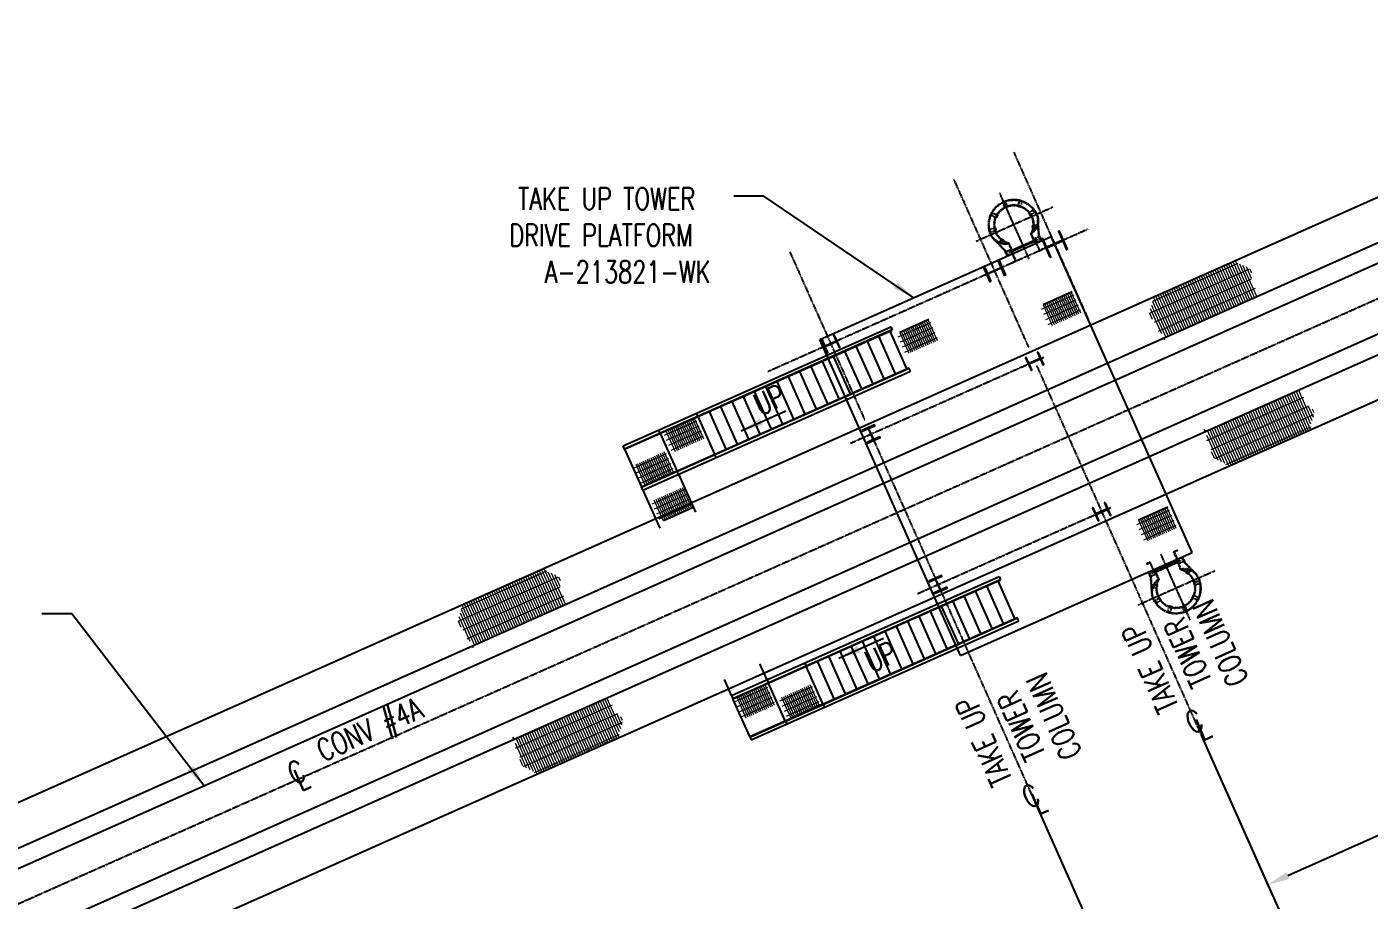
# Model space of a CAD drawing. Header units: inches. Extents: x -24529 to 23375, y -3182 to 1720.
# Drawn here: x -11678 to -10701, y 196 to 833 of the extents above; entities that cross this region are included whole.
import ezdxf

# ---------------------------------------------------------------- set-up
doc = ezdxf.new("R2010")
doc.units = ezdxf.units.IN
doc.header["$LTSCALE"] = 0.375
doc.header["$MEASUREMENT"] = 0
for name, pattern in [('XREF-GA CONVEYOR 4A$0$CENTER', [2, 1.25, -0.25, 0.25, -0.25]), ('XREF-GA CONVEYOR 4A$0$HIDDEN', [0.375, 0.25, -0.125]), ('XREF-GA CONVEYOR 4A$0$PHANTOM', [2.5, 1.25, -0.25, 0.25, -0.25, 0.25, -0.25])]:
    doc.linetypes.add(name, pattern=pattern)
for name, color, linetype in [('XREF-GA CONVEYOR 4A$0$CENTER', 3, 'XREF-GA CONVEYOR 4A$0$CENTER'), ('XREF-GA CONVEYOR 4A$0$CONV4A', 1, 'Continuous'), ('XREF-GA CONVEYOR 4A$0$DIM', 7, 'Continuous'), ('XREF-GA CONVEYOR 4A$0$existstl', 3, 'Continuous'), ('XREF-GA CONVEYOR 4A$0$NSTL', 1, 'Continuous'), ('XREF-GA CONVEYOR 4A$0$Platf outline', 4, 'Continuous'), ('XREF-GA CONVEYOR 4A$0$TXT', 3, 'Continuous')]:
    doc.layers.add(name, color=color, linetype=linetype)
doc.layers.add('XREF-GA CONVEYOR 4A$0$grating', color=3, linetype='Continuous', lineweight=13)
doc.styles.add('Romans Narrow', font='ROMANS.SHX', dxfattribs={"width": 0.8, "height": 12})
doc.styles.add('SIMPLEX', font='SIMPLEX.shx', dxfattribs={"width": 0.75})
doc.styles.add('XREF-GA CONVEYOR 4A$0$Romans Narrow', font='ROMANS.SHX', dxfattribs={"width": 0.8, "height": 12})
doc.styles.add('XREF-GA CONVEYOR 4A$0$SIMPLEX', font='simplex.shx', dxfattribs={"width": 0.75})
doc.dimstyles.new('Linear Arch', dxfattribs={"dimscale": 0, "dimtxt": 12, "dimasz": 0.125, "dimexe": 0.0625, "dimexo": 0.03125, "dimgap": 0.0625, "dimtad": 1, "dimdec": 4, "dimzin": 7, "dimdsep": 46, "dimlunit": 4, "dimtxsty": 'Romans Narrow', "dimcen": 0, "dimclrd": 256, "dimclre": 256, "dimadec": 0, "dimazin": 0, "dimtfac": 1, "dimtdec": 4, "dimtmove": 0, "dimatfit": 3, "dimfxl": 0.03125, "dimfrac": 2, "dimtolj": 1, "dimtzin": 4, "dimlwd": -1, "dimlwe": -1, "dimarcsym": 0})
doc.dimstyles.new('XREF-GA CONVEYOR 4A$0$Linear Arch', dxfattribs={"dimscale": 0, "dimtxt": 12, "dimasz": 0.125, "dimexe": 0.0625, "dimexo": 0.03125, "dimgap": 0.0625, "dimtad": 1, "dimdec": 4, "dimzin": 7, "dimdsep": 46, "dimlunit": 4, "dimtxsty": 'XREF-GA CONVEYOR 4A$0$Romans Narrow', "dimcen": 0, "dimclrd": 256, "dimclre": 256, "dimadec": 0, "dimazin": 0, "dimtfac": 1, "dimtdec": 4, "dimtmove": 0, "dimatfit": 3, "dimfxl": 0.03125, "dimfrac": 2, "dimtolj": 1, "dimtzin": 4, "dimlwd": -1, "dimlwe": -1, "dimarcsym": 0})
pattern_1 = [(114, (-390.3177, -166.4652), (-1.6558011, -0.7372102), []), (204, (-390.318, -166.465), (2.94884, -6.623205), [])]
pattern_2 = [(114, (113.2366, 57.7316), (-1.6558011, -0.7372102), []), (204, (113.2366, 57.7316), (2.94884, -6.623205), [])]

# ---------------------------------------------------------------- blocks, each defined once
blk = doc.blocks.new('XREF-GA CONVEYOR 4A$0$Grating Plan')
at = {"layer": 'XREF-GA CONVEYOR 4A$0$existstl'}
blk.add_line((0, 0), (23.27, 0), dxfattribs=at)
at = {"layer": 'XREF-GA CONVEYOR 4A$0$grating', "linetype": 'Continuous'}
for p, q in [((0.77, 0), (0.77, -16.4)), ((2.27, 0), (2.27, -16.4)), ((3.77, 0), (3.77, -16.4)), ((5.27, 0), (5.27, -13.81)), ((5.27, 0), (5.27, -16.4)), ((6.77, 0), (6.77, -16.4)), ((6.77, 0), (6.77, -16.4)), ((8.27, 0), (8.27, -16.4)), ((9.77, 0), (9.77, -16.4)), ((11.27, 0), (11.27, -16.4)), ((12.77, 0), (12.77, -16.4)), ((14.27, 0), (14.27, -16.4)), ((14.27, 0), (14.27, -16.4)), ((15.77, 0), (15.77, -16.4)), ((17.27, 0), (17.27, -16.4)), ((18.77, 0), (18.77, -16.4)), ((20.27, 0), (20.27, -16.4)), ((21.77, 0), (21.77, -16.4)), ((23.27, 0), (23.27, -16.4)), ((0, -2.59), (25.94, -2.59)), ((0, -6.59), (16.94, -6.59)), ((12.86, -6.59), (25.94, -6.59)), ((0, -10.59), (16.94, -10.59)), ((0, -14.59), (16.94, -14.59)), ((12.86, -10.59), (25.94, -10.59)), ((12.86, -14.59), (25.94, -14.59))]:
    blk.add_line(p, q, dxfattribs=at)
blk = doc.blocks.new('XREF-GA CONVEYOR 4A$0$LADDERPLAN')
at = {"layer": 'XREF-GA CONVEYOR 4A$0$CENTER'}
for p, q in [((0, 31.1), (0, -30.09)), ((-17, 11.66), (-17, -11.66)), ((-27.38, 0), (20.97, 0))]:
    blk.add_line(p, q, dxfattribs=at)
at = {"layer": 'XREF-GA CONVEYOR 4A$0$existstl', "linetype": 'XREF-GA CONVEYOR 4A$0$PHANTOM'}
for p, q in [((-18.5, 13.75), (-18.5, 13.37)), ((-18.5, 13), (-18.5, 13.37)), ((-18.5, 13.37), (-15.5, 13.37)), ((-18.5, 13), (-15.5, 13)), ((-18.5, 13), (-18.5, 9.37)), ((-15.5, 13), (-15.5, 9.37)), ((-8.92, 13.44), (-7.61, 14.95)), ((-8.63, 13.2), (-8.92, 13.44)), ((-8.91, 13.45), (-8.04, 11.93)), ((-7.87, 11.62), (-6.13, 12.62)), ((-7.68, 11.3), (-7.87, 11.62)), ((-7.68, 11.3), (-5.95, 12.3)), ((-7.32, 14.71), (-7.61, 14.95)), ((-7.32, 14.71), (-6.3, 12.92)), ((-5.95, 12.3), (-6.13, 12.62)), ((1.38, 13.59), (1.45, 13.96)), ((1.38, 13.59), (3.35, 13.24)), ((1.45, 13.96), (3.42, 13.61)), ((2.08, 17.53), (1.51, 14.3)), ((2.08, 17.53), (2.14, 17.9)), ((2.08, 17.53), (4.05, 17.18)), ((2.14, 17.9), (4.11, 17.55)), ((3.35, 13.24), (3.42, 13.61)), ((4.05, 17.18), (3.47, 13.95)), ((4.05, 17.18), (4.11, 17.55)), ((12.86, 12.1), (10.34, 9.98)), ((14.14, 10.56), (11.63, 8.45)), ((12.86, 12.1), (13.15, 12.34)), ((12.86, 12.1), (14.14, 10.56)), ((13.15, 12.34), (14.43, 10.8)), ((14.14, 10.56), (14.43, 10.8)), ((-18.67, 0), (25.47, 0)), ((-18.5, 9.37), (-18.5, 9)), ((-18.5, 9.37), (-15.5, 9.37)), ((-18.5, 9), (-15.5, 9)), ((-18, 9), (-11.21, 9)), ((-18, 8.62), (-18, 9)), ((-18, 8.62), (-10.88, 8.62)), ((9.79, 9.52), (10.08, 9.77)), ((9.79, 9.52), (11.08, 7.99)), ((10.08, 9.77), (11.37, 8.23)), ((11.08, 7.99), (11.37, 8.23)), ((13.62, 1), (14, 1)), ((13.62, 1), (13.62, -1)), ((14, 1), (14, -1)), ((17.62, 1), (14.34, 1)), ((17.62, 1), (18, 1)), ((18, 1), (18, -1)), ((-18.5, -9), (-18.5, -9.38)), ((-18.5, -9), (-15.5, -9)), ((-18.5, -9.38), (-15.5, -9.38)), ((-18.5, -13), (-18.5, -9.38)), ((-18, -8.62), (-10.88, -8.62)), ((-18, -9), (-18, -8.62)), ((-18, -9), (-11.21, -9)), ((-15.5, -13), (-15.5, -9.38)), ((11.08, -7.99), (9.79, -9.52)), ((9.79, -9.52), (10.08, -9.77)), ((9.79, -9.52), (10.08, -9.77)), ((11.37, -8.23), (10.08, -9.77)), ((11.08, -7.99), (11.37, -8.23)), ((14.14, -10.56), (11.63, -8.45)), ((13.62, -1), (14, -1)), ((17.62, -1), (14.34, -1)), ((17.62, -1), (18, -1)), ((-18.5, -13), (-18.5, -13.38)), ((-18.5, -13), (-15.5, -13)), ((-18.5, -13.38), (-15.5, -13.38)), ((-18.5, -13.75), (-18.5, -13.38)), ((-8.63, -13.2), (-8.92, -13.44)), ((-8.92, -13.44), (-7.61, -14.95)), ((-8.91, -13.45), (-8.04, -11.93)), ((-8.63, -13.2), (-7.32, -14.71)), ((-7.68, -11.3), (-7.87, -11.62)), ((-7.87, -11.62), (-6.13, -12.62)), ((-7.68, -11.3), (-5.95, -12.3)), ((-7.32, -14.71), (-6.3, -12.92)), ((-5.95, -12.3), (-6.13, -12.62)), ((3.35, -13.24), (1.38, -13.59)), ((1.38, -13.59), (1.45, -13.96)), ((3.42, -13.61), (1.45, -13.96)), ((2.08, -17.53), (1.51, -14.3)), ((2.08, -17.53), (4.05, -17.18)), ((2.08, -17.53), (2.14, -17.9)), ((2.14, -17.9), (4.11, -17.55)), ((3.35, -13.24), (3.42, -13.61)), ((4.05, -17.18), (3.47, -13.95)), ((4.05, -17.18), (4.11, -17.55)), ((12.86, -12.1), (10.34, -9.98)), ((12.86, -12.1), (14.14, -10.56)), ((12.86, -12.1), (13.15, -12.34)), ((13.15, -12.34), (14.43, -10.8)), ((14.14, -10.56), (14.43, -10.8))]:
    blk.add_line(p, q, dxfattribs=at)
at = {"layer": 'XREF-GA CONVEYOR 4A$0$existstl'}
for p, q in [((-15.5, 13), (-15.5, 13.37)), ((-17.38, 9), (-17.38, -9)), ((-16.63, 9), (-16.63, -9)), ((-15.5, 9.37), (-15.5, 9)), ((-15.5, -9), (-15.5, -9.38)), ((-15.5, -13), (-15.5, -13.38))]:
    blk.add_line(p, q, dxfattribs=at)
at = {"layer": 'XREF-GA CONVEYOR 4A$0$existstl', "linetype": 'XREF-GA CONVEYOR 4A$0$HIDDEN'}
for p, q in [((-8.63, 13.2), (-7.32, 14.71)), ((17.62, 1), (17.62, -1))]:
    blk.add_line(p, q, dxfattribs=at)
at = {"layer": 'XREF-GA CONVEYOR 4A$0$existstl', "linetype": 'XREF-GA CONVEYOR 4A$0$PHANTOM'}
for points in [[(-25, 9.37), (-25, 12.38), (-24.88, 12.38, -0.414214), (-24.75, 12.25), (-24.75, 10.13, 0.303402), (-24.44, 9.66, 0.098335), (-24.25, 9.63), (-16.12, 9.63, -0.414214), (-16, 9.5), (-16, 9.37)], [(-25, -9.38), (-25, -12.37), (-24.88, -12.37, 0.414214), (-24.75, -12.25), (-24.75, -10.12, -0.303402), (-24.44, -9.66, -0.098335), (-24.25, -9.63), (-16.12, -9.63, 0.414214), (-16, -9.5), (-16, -9.38)]]:
    blk.add_lwpolyline(points, format="xyb", close=True, dxfattribs=at)
for points in [[(-18.5, 13.75), (-14.56, 13.75), (-3.94, 17.67)], [(-18.5, 13.37), (-14.49, 13.37), (-3.81, 17.32)], [(-18.5, -13.38), (-14.49, -13.38), (-3.81, -17.32)], [(-18.5, -13.75), (-14.56, -13.75), (-3.94, -17.67)]]:
    blk.add_lwpolyline(points, dxfattribs=at)
for centre, radius, start, end in [((0, 0), 14.38, 218.76184, 141.23816), ((0, 7), 11.38, 90, 169.78199), ((0, 0), 14, 218.02964, 141.97036), ((0, 7), 11, 90, 166.23583), ((0, 0), 18.38, 270, 90), ((0, 0), 18, 270, 90), ((0, 7), 11, 170.28013, 171.50494), ((0, -7), 11.38, 190.21801, 270), ((0, -7), 11, 188.49506, 189.71987), ((0, -7), 11, 193.76417, 270)]:
    blk.add_arc(centre, radius, start, end, dxfattribs=at)
blk = doc.blocks.new('*U94')
at = {"color": 0, "linetype": 'ByBlock'}
blk.add_lwpolyline([(5, -4.99), (5, -4.43), (0.67, -4.43, -0.414214), (0.17, -3.93), (0.17, 3.93, -0.414214), (0.67, 4.43), (5, 4.43), (5, 4.99), (-5, 4.99), (-5, 4.43), (-0.67, 4.43, -0.414214), (-0.17, 3.93), (-0.17, -3.93, -0.414214), (-0.67, -4.43), (-5, -4.43), (-5, -4.99)], format="xyb", close=True, dxfattribs=at)
blk = doc.blocks.new('*U95')
at = {"color": 0, "linetype": 'ByBlock'}
blk.add_lwpolyline([(7.26, -7.01), (7.26, -6.3), (0.82, -6.3, -0.414214), (0.22, -5.7), (0.22, 5.7, -0.414214), (0.82, 6.3), (7.26, 6.3), (7.26, 7.01), (-7.26, 7.01), (-7.26, 6.3), (-0.82, 6.3, -0.414214), (-0.22, 5.7), (-0.22, -5.7, -0.414214), (-0.82, -6.3), (-7.26, -6.3), (-7.26, -7.01)], format="xyb", close=True, dxfattribs=at)
blk = doc.blocks.new('*D29')
at = {"transparency": 16777216}
for p, q in [((-10070.89, 651.7), (-10019.12, 535.41)), ((-10036.99, 536.21), (-10760.06, 214.28)), ((-10823.2, 316.76), (-10771.42, 200.47))]:
    blk.add_line(p, q, dxfattribs=at)
for points in [[(-10038.07, 538.65), (-10035.9, 533.78), (-10022.37, 542.72)], [(-10761.14, 216.72), (-10758.97, 211.85), (-10774.68, 207.77)]]:
    blk.add_solid(points, dxfattribs=at)
at = {"layer": 'DEFPOINTS', "color": 0, "transparency": 16777216}
for p in [(-10072.52, 655.36), (-10824.82, 320.41), (-10774.68, 207.77)]:
    blk.add_point(p, dxfattribs=at)
at = {"color": 0, "transparency": 16777216, "insert": (-10406.74, 393.69), "char_height": 16, "attachment_point": 5, "rotation": 24, "style": 'SIMPLEX'}
blk.add_mtext('\\A1;68\'-7 1/2"', dxfattribs=at)
blk = doc.blocks.new('*D30')
at = {"transparency": 16777216}
for p, q in [((-10823.2, 316.76), (-10735.88, 120.65)), ((-10942.41, 263.68), (-10855.1, 67.57)), ((-10753.75, 121.45), (-10843.74, 81.38))]:
    blk.add_line(p, q, dxfattribs=at)
for points in [[(-10754.84, 123.88), (-10752.67, 119.01), (-10739.14, 127.96)], [(-10844.82, 83.82), (-10842.65, 78.95), (-10858.36, 74.88)]]:
    blk.add_solid(points, dxfattribs=at)
at = {"layer": 'DEFPOINTS', "color": 0, "transparency": 16777216}
for p in [(-10824.82, 320.41), (-10944.04, 267.33), (-10858.36, 74.88)]:
    blk.add_point(p, dxfattribs=at)
at = {"color": 0, "transparency": 16777216, "insert": (-10806.96, 119.86), "char_height": 16, "attachment_point": 5, "rotation": 24, "style": 'SIMPLEX'}
blk.add_mtext('\\A1;10\'-10 1/2"', dxfattribs=at)
blk = doc.blocks.new('*D31')
at = {"transparency": 16777216}
for p, q in [((-10942.41, 263.68), (-10890.64, 147.39)), ((-10908.51, 148.19), (-11747.94, -225.55)), ((-11811.08, -123.08), (-11759.31, -239.37))]:
    blk.add_line(p, q, dxfattribs=at)
for points in [[(-10909.59, 150.62), (-10907.43, 145.75), (-10893.89, 154.7)], [(-11749.03, -223.12), (-11746.86, -227.99), (-11762.56, -232.06)]]:
    blk.add_solid(points, dxfattribs=at)
at = {"layer": 'DEFPOINTS', "color": 0, "transparency": 16777216}
for p in [(-10944.04, 267.33), (-11812.71, -119.42), (-11762.56, -232.06)]:
    blk.add_point(p, dxfattribs=at)
at = {"color": 0, "transparency": 16777216, "insert": (-11336.44, -20.24), "char_height": 16, "attachment_point": 5, "rotation": 24, "style": 'SIMPLEX'}
blk.add_mtext('\\A1;79\'-2 7/8"', dxfattribs=at)
blk = doc.blocks.new('*D37')
at = {"transparency": 16777216}
blk.add_arc((-9577.43, 1132.06), 734.48, 181.24816, 202.75184, dxfattribs=at)
for points in [[(-10314.4, 1116.03), (-10309.07, 1116.09), (-10311.91, 1132.06)], [(-10252.31, 849.07), (-10257.21, 846.95), (-10248.41, 833.32)]]:
    blk.add_solid(points, dxfattribs=at)
at = {"layer": 'DEFPOINTS', "color": 0, "transparency": 16777216}
for p in [(-13249.05, 1132.06), (-9710.67, 1132.06), (-9693.27, 1080.49), (-10304.76, 1029.84), (-12895.14, -345.08)]:
    blk.add_point(p, dxfattribs=at)
at = {"color": 0, "transparency": 16777216, "insert": (-10280.21, 982.68), "char_height": 16, "attachment_point": 5, "rotation": 282, "style": 'SIMPLEX'}
blk.add_mtext('\\A1;24°', dxfattribs=at)
blk = doc.blocks.new('XREF-GA CONVEYOR 4A', base_point=(3020.5, 1779.61))
at = {"layer": 'XREF-GA CONVEYOR 4A$0$grating', "linetype": 'Continuous'}
h = blk.add_hatch(dxfattribs=at)
h.set_pattern_fill('GRATE', color=256, scale=58, angle=114)
h.set_pattern_definition(pattern_2)
h.paths.add_polyline_path([(2076.72, 1309.81), (2079.26, 1307.38), (2080.91, 1306.79), (2082.46, 1306.19), (2083.89, 1305.57), (2085.17, 1304.92), (2086.26, 1304.24), (2087.15, 1303.5), (2087.81, 1302.71), (2088.22, 1301.85), (2088.42, 1300.93), (2088.46, 1299.98), (2088.41, 1299), (2088.31, 1298.03), (2088.21, 1297.06), (2088.17, 1296.12), (2088.24, 1295.23), (2088.45, 1294.4), (2088.8, 1293.61), (2089.23, 1292.84), (2089.71, 1292.08), (2090.21, 1291.3), (2090.68, 1290.49), (2091.08, 1289.63), (2091.39, 1288.69), (2091.58, 1287.67), (2091.75, 1286.58), (2092.01, 1285.44), (2092.47, 1284.27), (2093.26, 1284.33), (2093.65, 1284.5), (2094.63, 1284.94), (2095.99, 1285.55), (2021.5, 1252.38), (2023.54, 1253.29), (2025.32, 1251.54), (2025.1, 1253.3), (2024.49, 1254.69), (2023.62, 1255.79), (2022.6, 1256.7), (2021.56, 1257.49), (2020.63, 1258.25), (2019.9, 1259.05), (2019.36, 1259.89), (2018.96, 1260.75), (2018.66, 1261.63), (2018.42, 1262.5), (2018.2, 1263.34), (2017.95, 1264.15), (2017.64, 1264.91), (2017.23, 1265.6), (2016.74, 1266.25), (2016.21, 1266.88), (2015.68, 1267.5), (2015.17, 1268.15), (2014.73, 1268.84), (2014.38, 1269.61), (2014.17, 1270.46), (2014.12, 1271.43), (2014.22, 1272.51), (2014.45, 1273.69), (2014.79, 1274.98), (2015.24, 1276.36), (2015.76, 1277.83), (2016.35, 1279.39), (2016.18, 1282.85)])
h = blk.add_hatch(dxfattribs=at)
h.set_pattern_fill('GRATE', color=256, scale=58, angle=114)
h.set_pattern_definition(pattern_2)
h.paths.add_polyline_path([(2131.43, 1186.94), (2131.32, 1190.45), (2131.99, 1192.07), (2132.58, 1193.63), (2133.07, 1195.1), (2133.45, 1196.48), (2133.67, 1197.75), (2133.72, 1198.91), (2133.57, 1199.92), (2133.2, 1200.8), (2132.66, 1201.57), (2131.98, 1202.24), (2131.22, 1202.85), (2130.42, 1203.43), (2129.64, 1204), (2128.92, 1204.6), (2128.3, 1205.25), (2127.83, 1205.97), (2127.47, 1206.75), (2127.19, 1207.58), (2126.94, 1208.45), (2126.7, 1209.34), (2126.41, 1210.23), (2126.04, 1211.11), (2125.55, 1211.97), (2124.92, 1212.79), (2124.22, 1213.65), (2123.55, 1214.6), (2122.99, 1215.73), (2123.56, 1216.27), (2123.95, 1216.45), (2124.93, 1216.88), (2126.29, 1217.49), (2051.8, 1184.32), (2053.84, 1185.23), (2053.73, 1187.73), (2054.89, 1186.39), (2055.52, 1185), (2055.75, 1183.62), (2055.74, 1182.25), (2055.64, 1180.96), (2055.58, 1179.75), (2055.68, 1178.68), (2055.94, 1177.71), (2056.32, 1176.83), (2056.77, 1176.03), (2057.26, 1175.27), (2057.74, 1174.54), (2058.18, 1173.81), (2058.53, 1173.07), (2058.77, 1172.3), (2058.92, 1171.51), (2059.03, 1170.7), (2059.14, 1169.88), (2059.28, 1169.07), (2059.5, 1168.28), (2059.84, 1167.51), (2060.33, 1166.78), (2061.02, 1166.09), (2061.88, 1165.45), (2062.92, 1164.82), (2064.11, 1164.22), (2065.43, 1163.63), (2066.88, 1163.03), (2068.43, 1162.43), (2070.88, 1159.98)])
h = blk.add_hatch(dxfattribs=at)
h.set_pattern_fill('GRATE', color=256, scale=58, angle=114)
h.set_pattern_definition(pattern_1)
h.paths.add_polyline_path([(1573.17, 1085.61), (1575.7, 1083.18), (1577.36, 1082.59), (1578.91, 1081.99), (1580.34, 1081.37), (1581.61, 1080.72), (1582.71, 1080.04), (1583.6, 1079.31), (1584.25, 1078.51), (1584.66, 1077.65), (1584.86, 1076.74), (1584.91, 1075.78), (1584.85, 1074.81), (1584.75, 1073.83), (1584.65, 1072.86), (1584.61, 1071.93), (1584.68, 1071.04), (1584.9, 1070.2), (1585.24, 1069.41), (1585.67, 1068.64), (1586.16, 1067.88), (1586.65, 1067.11), (1587.12, 1066.29), (1587.53, 1065.43), (1587.83, 1064.5), (1588.03, 1063.48), (1588.2, 1062.38), (1588.46, 1061.24), (1588.91, 1060.07), (1589.7, 1060.13), (1590.09, 1060.31), (1591.07, 1060.74), (1592.43, 1061.35), (1517.94, 1028.18), (1519.99, 1029.1), (1521.77, 1027.34), (1521.55, 1029.1), (1520.94, 1030.49), (1520.06, 1031.6), (1519.05, 1032.5), (1518.01, 1033.29), (1517.08, 1034.05), (1516.35, 1034.85), (1515.8, 1035.69), (1515.4, 1036.56), (1515.11, 1037.43), (1514.87, 1038.3), (1514.65, 1039.15), (1514.4, 1039.96), (1514.08, 1040.71), (1513.67, 1041.41), (1513.18, 1042.05), (1512.66, 1042.68), (1512.12, 1043.3), (1511.62, 1043.95), (1511.17, 1044.64), (1510.83, 1045.41), (1510.62, 1046.27), (1510.57, 1047.23), (1510.66, 1048.31), (1510.89, 1049.5), (1511.24, 1050.78), (1511.68, 1052.16), (1512.21, 1053.63), (1512.8, 1055.19), (1512.62, 1058.66)])
h = blk.add_hatch(dxfattribs=at)
h.set_pattern_fill('GRATE', color=256, scale=58, angle=114)
h.set_pattern_definition(pattern_1)
h.paths.add_polyline_path([(1627.87, 962.74), (1627.77, 966.25), (1628.43, 967.88), (1629.02, 969.43), (1629.52, 970.91), (1629.89, 972.29), (1630.12, 973.56), (1630.17, 974.71), (1630.02, 975.73), (1629.65, 976.61), (1629.1, 977.37), (1628.43, 978.04), (1627.67, 978.65), (1626.87, 979.23), (1626.09, 979.81), (1625.36, 980.4), (1624.75, 981.05), (1624.27, 981.77), (1623.91, 982.55), (1623.63, 983.39), (1623.39, 984.26), (1623.14, 985.14), (1622.86, 986.03), (1622.49, 986.91), (1622, 987.77), (1621.37, 988.6), (1620.67, 989.45), (1619.99, 990.41), (1619.43, 991.53), (1620.01, 992.08), (1620.39, 992.25), (1621.38, 992.69), (1622.73, 993.29), (1548.25, 960.13), (1550.29, 961.04), (1550.18, 963.53), (1551.34, 962.19), (1551.97, 960.81), (1552.2, 959.42), (1552.19, 958.06), (1552.08, 956.76), (1552.02, 955.56), (1552.13, 954.48), (1552.39, 953.51), (1552.77, 952.64), (1553.22, 951.83), (1553.7, 951.07), (1554.19, 950.34), (1554.62, 949.61), (1554.97, 948.87), (1555.21, 948.1), (1555.37, 947.31), (1555.48, 946.5), (1555.58, 945.68), (1555.73, 944.87), (1555.95, 944.08), (1556.29, 943.31), (1556.78, 942.58), (1557.46, 941.9), (1558.33, 941.25), (1559.37, 940.63), (1560.55, 940.02), (1561.88, 939.43), (1563.32, 938.84), (1564.87, 938.23), (1567.33, 935.78)])
at = {"layer": 'XREF-GA CONVEYOR 4A$0$CENTER'}
for p, q in [((-49.06, 289.74), (3181.42, 1728.04)), ((1915.02, 1388.83), (1969.57, 1266.31)), ((1871.17, 1369.3), (1925.72, 1246.79)), ((1969.03, 1332.73), (1736.03, 1228.99)), ((1751.95, 1316.22), (1806.44, 1193.85)), ((1796.18, 1176.97), (1936.95, 1239.64)), ((1931.59, 1233.6), (1943.23, 1207.46)), ((1943.59, 1206.64), (2060.72, 943.57)), ((1809.39, 1187.22), (1941.5, 890.49)), ((1844.98, 1067.34), (1985.76, 1130.02))]:
    blk.add_line(p, q, dxfattribs=at)
at = {"layer": 'XREF-GA CONVEYOR 4A$0$CONV4A'}
for p, q in [((206.95, 429.58), (3089.59, 1713.01)), ((226.17, 386.41), (3108.8, 1669.85)), ((2826.35, 1643.56), (164.54, 458.45)), ((201.41, 442.03), (2844.6, 1618.85)), ((231.71, 373.97), (2894.72, 1559.61)), ((219.25, 335.58), (2912.97, 1534.9))]:
    blk.add_line(p, q, dxfattribs=at)
at = {"layer": 'XREF-GA CONVEYOR 4A$0$NSTL'}
for p, q in [((1630.55, 1174.93), (1825.43, 1261.69)), ((1825.43, 1261.69), (1826.49, 1259.29)), ((1631.47, 1172.87), (1826.34, 1259.63)), ((1631.62, 1172.53), (1826.49, 1259.29)), ((1816.5, 1254.84), (1828.7, 1227.44)), ((1824.72, 1258.5), (1836.92, 1231.1)), ((1791.83, 1243.86), (1804.04, 1216.45)), ((1800.06, 1247.52), (1812.26, 1220.11)), ((1808.28, 1251.18), (1820.48, 1223.78)), ((1643.82, 1145.12), (1838.7, 1231.89)), ((1767.17, 1232.88), (1779.37, 1205.47)), ((1775.39, 1236.54), (1787.59, 1209.13)), ((1783.61, 1240.2), (1795.81, 1212.79)), ((1839.76, 1229.49), (1838.7, 1231.89)), ((1643.98, 1144.78), (1838.85, 1231.54)), ((1644.89, 1142.72), (1839.76, 1229.49)), ((1750.72, 1225.56), (1762.93, 1198.15)), ((1758.95, 1229.22), (1771.15, 1201.81)), ((1726.06, 1214.58), (1738.26, 1187.17)), ((1734.28, 1218.24), (1746.48, 1190.83)), ((1742.5, 1221.9), (1754.7, 1194.49)), ((1701.39, 1203.59), (1713.6, 1176.19)), ((1709.62, 1207.25), (1721.82, 1179.85)), ((1717.84, 1210.91), (1730.04, 1183.51)), ((1684.95, 1196.27), (1683.88, 1198.67)), ((1684.95, 1196.27), (1697.15, 1168.87)), ((1693.17, 1199.93), (1705.37, 1172.53)), ((1657.54, 1184.07), (1656.48, 1186.47)), ((1657.54, 1184.07), (1669.75, 1156.66)), ((1631.62, 1172.53), (1630.55, 1174.93)), ((1631.62, 1172.53), (1643.82, 1145.12)), ((1698.22, 1166.47), (1697.15, 1168.87)), ((1670.81, 1154.27), (1669.75, 1156.66)), ((1670.81, 1154.27), (1683.12, 1126.63)), ((1644.89, 1142.72), (1643.82, 1145.12)), ((1644.89, 1142.72), (1657.2, 1115.09)), ((1709.42, 993.03), (1904.29, 1079.79)), ((1710.33, 990.97), (1905.21, 1077.73)), ((1710.49, 990.63), (1905.36, 1077.39)), ((1915.79, 1049.19), (1903.59, 1076.6)), ((1904.29, 1079.79), (1905.36, 1077.39)), ((1891.12, 1038.21), (1878.92, 1065.62)), ((1899.35, 1041.87), (1887.14, 1069.28)), ((1907.57, 1045.53), (1895.36, 1072.94)), ((1874.68, 1030.89), (1862.48, 1058.3)), ((1882.9, 1034.55), (1870.7, 1061.96)), ((1722.69, 963.22), (1917.56, 1049.98)), ((1722.84, 962.88), (1917.71, 1049.64)), ((1723.76, 960.82), (1918.63, 1047.59)), ((1850.01, 1019.91), (1837.81, 1047.32)), ((1858.24, 1023.57), (1846.03, 1050.98)), ((1866.46, 1027.23), (1854.26, 1054.64)), ((1918.63, 1047.59), (1917.56, 1049.98)), ((1825.35, 1008.93), (1813.15, 1036.33)), ((1833.57, 1012.59), (1821.37, 1039.99)), ((1841.79, 1016.25), (1829.59, 1043.66)), ((1808.9, 1001.61), (1796.7, 1029.01)), ((1817.13, 1005.27), (1804.92, 1032.67)), ((1762.75, 1016.77), (1763.81, 1014.37)), ((1784.24, 990.62), (1772.04, 1018.03)), ((1792.46, 994.29), (1780.26, 1021.69)), ((1800.68, 997.95), (1788.48, 1025.35)), ((1735.34, 1004.57), (1730.15, 1016.21)), ((1776.02, 986.96), (1763.81, 1014.37)), ((1709.42, 993.03), (1704.23, 1004.67)), ((1735.34, 1004.57), (1736.41, 1002.17)), ((1748.61, 974.76), (1736.41, 1002.17)), ((1709.42, 993.03), (1710.49, 990.63)), ((1722.69, 963.22), (1710.49, 990.63)), ((1776.02, 986.96), (1777.08, 984.57)), ((1748.61, 974.76), (1749.68, 972.36)), ((1722.69, 963.22), (1723.76, 960.82))]:
    blk.add_line(p, q, dxfattribs=at)
blk.add_lwpolyline([(1898.41, 1294.72), (1897.85, 1294.47), (1892.97, 1305.44), (1893.53, 1305.68), (1895.6, 1301.03, 0.414214), (1896.53, 1300.67), (1905.21, 1304.53, 0.414214), (1905.57, 1305.46), (1903.49, 1310.12), (1904.04, 1310.37), (1908.93, 1299.4), (1908.37, 1299.16), (1906.3, 1303.81, 0.414214), (1905.37, 1304.17), (1896.69, 1300.31, 0.414214), (1896.33, 1299.38)], format="xyb", close=True, dxfattribs=at)
at = {"layer": 'XREF-GA CONVEYOR 4A$0$Platf outline'}
for p, q in [((1773.81, 1252.38), (1942.36, 1327.42)), ((2044.85, 1097.22), (1942.36, 1327.42)), ((1876.3, 1022.17), (1773.81, 1252.38)), ((1876.3, 1022.17), (2044.85, 1097.22))]:
    blk.add_line(p, q, dxfattribs=at)
at = {"layer": 'XREF-GA CONVEYOR 4A$0$CONV4A'}
for p, rotation in [((1781.73, 1249.34), 113.9999999999994), ((1930.23, 1236.65), 113.9999999999994), ((1811.01, 1183.57), 203.9999999999994), ((1979.04, 1127.03), 113.9999999999994), ((1859.82, 1073.95), 203.9999999999994)]:
    blk.add_blockref('*U94', p, dxfattribs=dict(at, rotation=rotation))
at = {"layer": 'XREF-GA CONVEYOR 4A$0$existstl', "xscale": -0.9999999999999996, "rotation": 24}
for p in [(1957.63, 1287.1), (1853.23, 1266.96), (1683, 1195.4), (2027.17, 1130.26)]:
    blk.add_blockref('XREF-GA CONVEYOR 4A$0$Grating Plan', p, dxfattribs=at)
at = {"layer": 'XREF-GA CONVEYOR 4A$0$existstl', "rotation": 204}
for p in [(1681.16, 1129.78), (1774.07, 986.1)]:
    blk.add_blockref('XREF-GA CONVEYOR 4A$0$Grating Plan', p, dxfattribs=at)
at = {"layer": 'XREF-GA CONVEYOR 4A$0$NSTL'}
for name, p, rotation in [('*U95', (1944.8, 1321.94), 293.9999999999988), ('XREF-GA CONVEYOR 4A$0$Grating Plan', (1667.89, 1155.84), 204)]:
    blk.add_blockref(name, p, dxfattribs=dict(at, rotation=rotation))
at = {"layer": 'XREF-GA CONVEYOR 4A$0$NSTL', "xscale": -0.9999999999999996, "rotation": 24}
blk.add_blockref('XREF-GA CONVEYOR 4A$0$Grating Plan', (1734.55, 1001.34), dxfattribs=at)
at = {"layer": 'XREF-GA CONVEYOR 4A$0$TXT', "xscale": -1, "rotation": 294}
blk.add_blockref('XREF-GA CONVEYOR 4A$0$LADDERPLAN', (1915.1, 1336.09), dxfattribs=at)
at = {"layer": 'XREF-GA CONVEYOR 4A$0$TXT', "rotation": 294.0000000000005}
blk.add_blockref('XREF-GA CONVEYOR 4A$0$LADDERPLAN', (2033.06, 1071.17), dxfattribs=at)
at = {"layer": 'XREF-GA CONVEYOR 4A$0$TXT', "style": 'XREF-GA CONVEYOR 4A$0$SIMPLEX', "width": 0.75}
for s, p in [('UP', (1730.28, 1196.63)), ('UP', (1811.5, 1009.45)), ('CONV #4A', (1412.05, 944.64)), ('C', (1390.91, 927.92)), ('L', (1395.85, 923.19))]:
    blk.add_text(s, height=16, rotation=24, dxfattribs=at).set_placement(p)
at = {"layer": 'XREF-GA CONVEYOR 4A$0$DIM'}
for points in [[(1716.58, 1185.97), (1749.08, 1200.44)], [(1787.54, 1020.34), (1820.04, 1034.81)]]:
    blk.add_leader(points, dimstyle='XREF-GA CONVEYOR 4A$0$Linear Arch', override={"dimscale": 128}, dxfattribs=at)

msp = doc.modelspace()

# ---------------------------------------------------------------- block references
msp.add_blockref('XREF-GA CONVEYOR 4A', (-9854.18493, 1132.06285))

# ---------------------------------------------------------------- texts
at = {"style": 'SIMPLEX', "width": 0.75}
for s, rotation, p in [('COLUMN', 114, (-10788.47892, 356.89423)), ('TOWER', 114, (-10814.88585, 356.02424)), ('TAKE UP', 114, (-10839.12975, 337.35819)), ('COLUMN', 114, (-10909.76201, 303.54169)), ('TOWER', 114, (-10936.16895, 302.6717)), ('TAKE UP', 114, (-10960.41284, 284.00566)), ('C', 24, (-10829.92104, 317.27959)), ('L', 24, (-10822.28467, 312.54918)), ('C', 24, (-10948.93655, 263.00236)), ('L', 24, (-10941.84186, 258.48498))]:
    msp.add_text(s, height=16, rotation=rotation, dxfattribs=at).set_placement(p)
at = {"insert": (-11365.66553, 646.11359), "char_height": 16, "width": 192.3784924, "attachment_point": 7, "style": 'SIMPLEX'}
msp.add_mtext('\\A1;\\pi44.95;TAKE UP TOWER \\P\\pi38.664;DRIVE PLATFORM \\P\\pi64.378;A-213821-WK', dxfattribs=at)

# ---------------------------------------------------------------- dimensions: what is measured, and where the dimension line sits
dim = msp.add_angular_dim_2l(base=(-10304.76161, 1029.84283), line1=((-12895.13759, -345.07648), (-9693.26644, 1080.4884)), line2=((-13249.05216, 1132.06285), (-9710.67434, 1132.06285)), dimstyle='Linear Arch', override={"dimscale": 128, "dimtxt": 0.125, "dimtxsty": 'SIMPLEX'})
dim.commit()
dim.dimension.update_dxf_attribs({"geometry": '*D37', "text_midpoint": (-10280.20899, 982.68221)})
dim = msp.add_aligned_dim(p1=(-10072.51943, 655.35878), p2=(-10824.82412, 320.41116), distance=123.29563, dimstyle='Linear Arch', override={"dimscale": 128, "dimtxt": 0.125, "dimtxsty": 'SIMPLEX'})
dim.commit()
dim.dimension.update_dxf_attribs({"geometry": '*D29', "text_midpoint": (-10406.73513, 393.69372)})
for base, p1, p2, picture, middle in [((-10858.35531, 74.87701), (-10824.82412, 320.41116), (-10944.0418, 267.33202), '*D30', (-10806.95867, 119.86149)), ((-11762.56048, -232.05984), (-10944.0418, 267.33202), (-11812.70933, -119.42368), '*D31', (-11336.43892, -20.23707))]:
    dim = msp.add_linear_dim(base=base, p1=p1, p2=p2, angle=24, dimstyle='Linear Arch', override={"dimscale": 128, "dimtxt": 0.125, "dimtxsty": 'SIMPLEX'})
    dim.commit()
    dim.dimension.update_dxf_attribs({"geometry": picture, "text_midpoint": middle})

# ---------------------------------------------------------------- leaders
for points in [[(-11032.32648, 635.35336), (-11141.65712, 709.25465), (-11163.54305, 709.25465)], [(-11549.45401, 279.92123), (-11645.66572, 405.11716), (-11667.55165, 405.11716)]]:
    msp.add_leader(points, dimstyle='Linear Arch', override={"dimscale": 128, "dimarcsym": 1})

doc.saveas('drawing.dxf')
